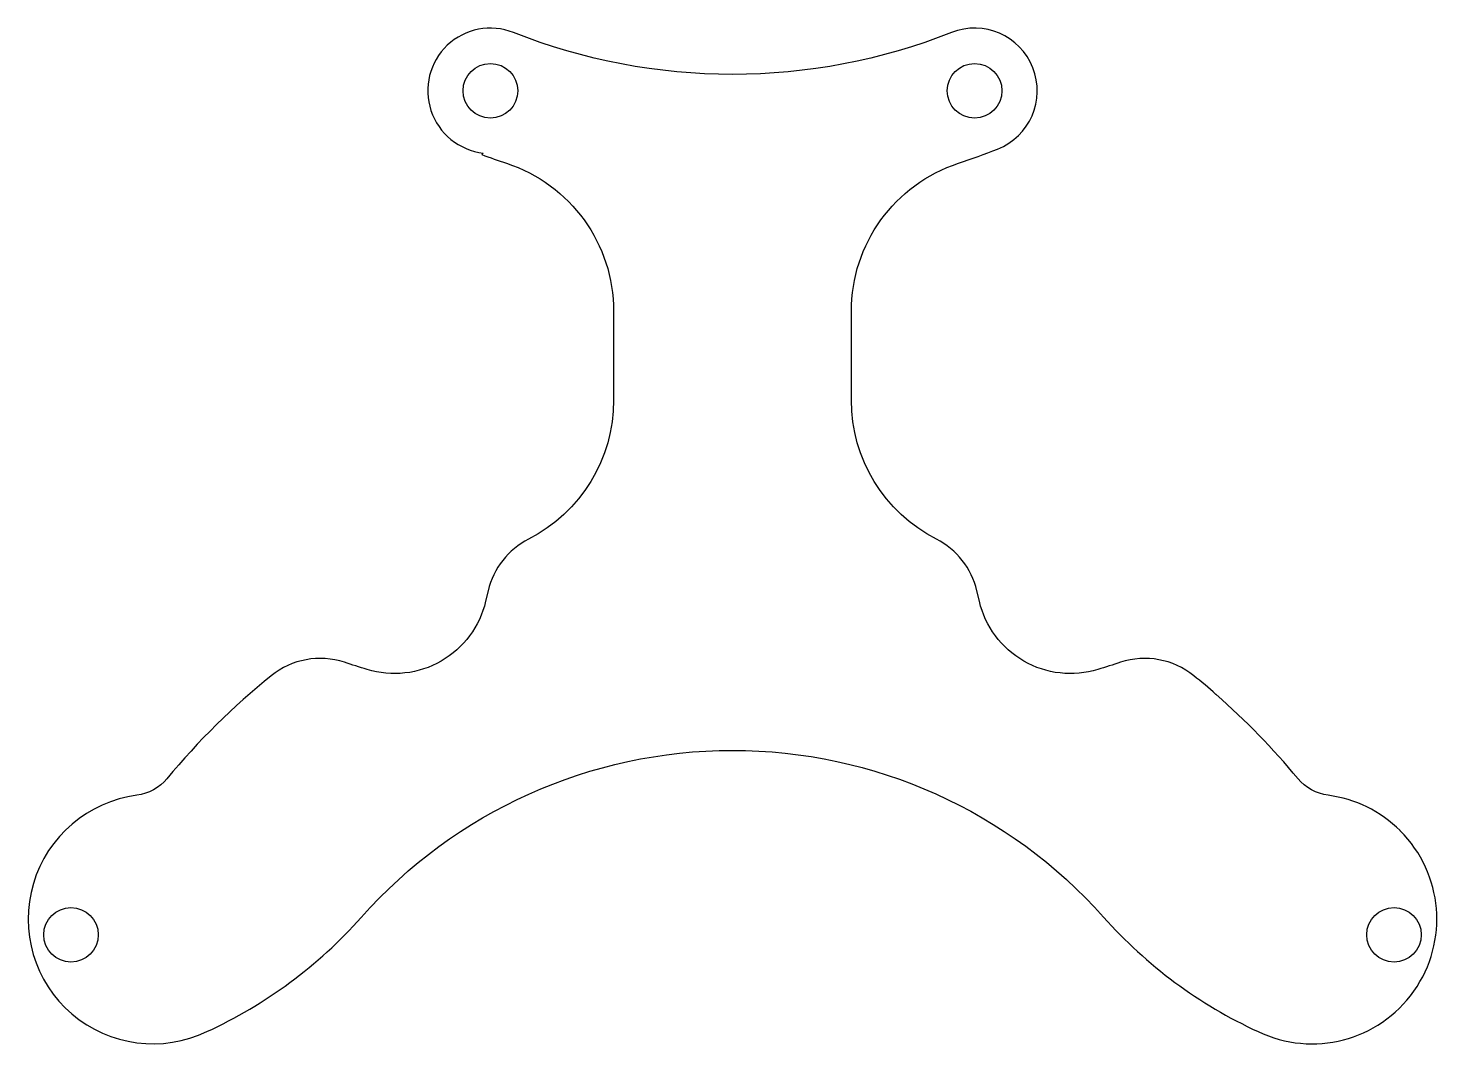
# Model space of a CAD drawing. Header units: millimetres. Extents: x -45.2 to 45.2, y -100.3 to -35.2.
import ezdxf

# ---------------------------------------------------------------- set-up
doc = ezdxf.new("R2010")
doc.units = ezdxf.units.MM
doc.layers.get('0').update_dxf_attribs({"linetype": 'CONTINUOUS'})

msp = doc.modelspace()

# ---------------------------------------------------------------- linework, layer by layer
msp.add_lwpolyline([(-24.873, -75.845, 0.254442), (-29.574, -76.707, 0.050011), (-36.251, -83.308, -0.189952), (-38.177, -84.371, 1.173248), (-33.692, -99.519, 0.103665), (-23.8, -92.196, -0.449574), (23.785, -92.178, 0.103864), (33.692, -99.519, 0.843628), (42.807, -86.648), (42.795, -86.636, 0.165124), (38.177, -84.371, -0.189952), (36.251, -83.308, 0.040011), (31.011, -77.917, -0.000202), (30.993, -77.901, 0.009852), (29.574, -76.707, 0.254442), (24.873, -75.845, -0.004756), (23.426, -76.305, -0.43421), (15.823, -71.937), (15.664, -71.257, 0.22057), (13.07, -67.945, -0.281734), (7.62, -59.04), (7.62, -53.349, -0.323583), (14.484, -43.854, 0.014483), (16.998, -42.942, 1), (14.043, -35.476, -0.190725), (-14.043, -35.476, 1.141415), (-15.974, -43.198), (-16.073, -43.297, 0.009116), (-14.484, -43.854, -0.323583), (-7.62, -53.349), (-7.62, -59.04, -0.281734), (-13.07, -67.945, 0.22057), (-15.664, -71.257), (-15.823, -71.937, -0.43421), (-23.426, -76.305, -0.004756)], format="xyb", close=True)
for centre in [(-15.521, -39.209), (15.521, -39.209), (-42.405, -93.317), (42.405, -93.317)]:
    msp.add_circle(centre, 1.75)

doc.saveas('drawing.dxf')
